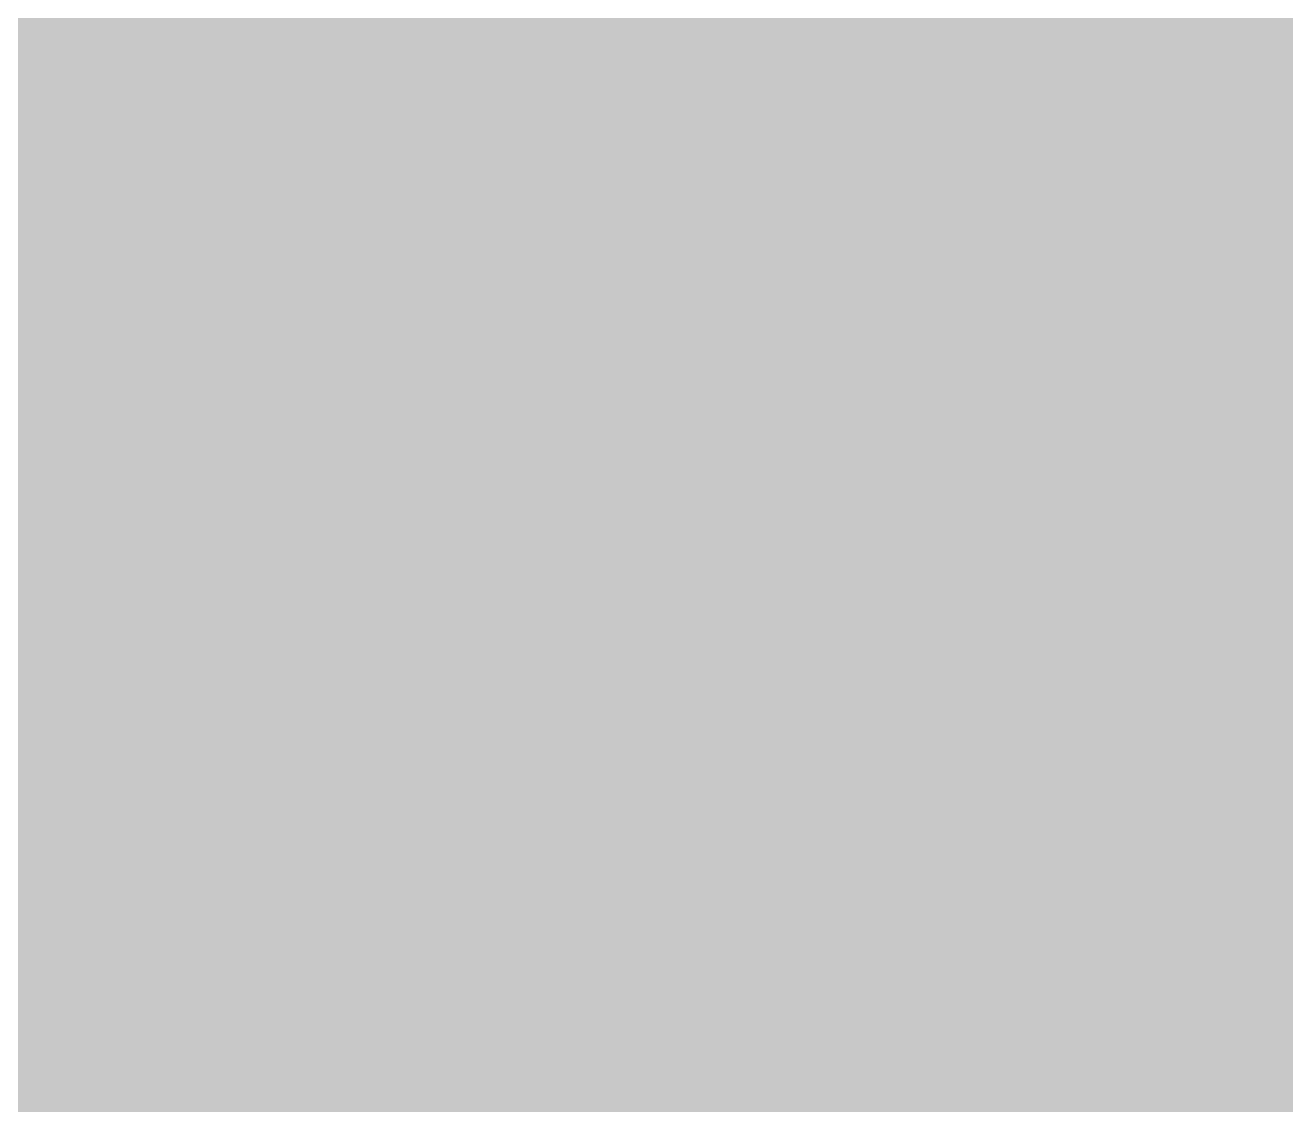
# Model space of a CAD drawing. Extents: x 0 to 756, y -25 to 420.
# Drawn here: x 328.141 to 329.189, y 312.306 to 313.204 of the extents above; entities that cross this region are included whole.
import ezdxf

# ---------------------------------------------------------------- set-up
doc = ezdxf.new("R2010")
doc.units = 0
doc.layers.get('0').update_dxf_attribs({"lineweight": 25})
doc.layers.add('0-Shading', color=7, linetype='Continuous', lineweight=25)

# ---------------------------------------------------------------- blocks, each defined once
blk = doc.blocks.new('Shading-A0T78ONBOY', base_point=(329.6628, 313.8124))
at = {"layer": '0-Shading', "color": 7, "true_color": 0xffffff}
for points in [[(324.6015, 310.8053), (329.6548, 310.8053), (324.6194, 313.7929)], [(328.7218, 311.3734), (324.6048, 311.3734), (324.6194, 313.7929)], [(329.6548, 310.8053), (329.6627, 313.7929), (324.6194, 313.7929)], [(328.7218, 311.3734), (328.7281, 313.7929), (324.6194, 313.7929)], [(328.7113, 309.3907), (324.5794, 309.3907), (328.7227, 313.7329)], [(324.5794, 309.3907), (328.7227, 313.7329), (324.5794, 313.7329)], [(328.2948, 312.3268), (329.6678, 313.7329), (327.3166, 313.7329)], [(328.5133, 312.0126), (327.4978, 312.0126), (327.3166, 313.7329)], [(329.6641, 312.3268), (328.2948, 312.3268), (329.6678, 313.7329)], [(328.7213, 313.1862), (351.8175, 313.1862), (328.7224, 313.5904)], [(351.8175, 313.1862), (328.7224, 313.5904), (352.499, 313.5904)], [(328.7265, 313.1649), (352.7994, 313.1649), (328.7275, 313.5575)], [(352.7994, 313.1649), (328.7275, 313.5575), (352.7994, 313.5575)], [(328.7204, 312.8578), (351.2636, 312.8578), (328.7213, 313.1862)], [(351.2636, 312.8578), (328.7213, 313.1862), (351.8175, 313.1862)], [(328.7257, 312.8456), (352.7994, 312.8456), (328.7265, 313.1649)], [(352.7994, 312.8456), (328.7265, 313.1649), (352.7994, 313.1649)], [(328.7197, 312.5648), (350.7696, 312.5648), (328.7204, 312.8578)], [(350.7696, 312.5648), (328.7204, 312.8578), (351.2636, 312.8578)], [(328.7249, 312.5608), (352.7994, 312.5608), (328.7257, 312.8456)], [(352.7994, 312.5608), (328.7257, 312.8456), (352.7994, 312.8456)], [(328.7189, 312.2811), (350.2913, 312.2811), (328.7197, 312.5648)], [(350.2913, 312.2811), (328.7197, 312.5648), (350.7696, 312.5648)], [(328.7242, 312.2851), (352.7994, 312.2851), (328.7249, 312.5608)], [(352.7994, 312.2851), (328.7249, 312.5608), (352.7994, 312.5608)], [(329.2194, 310.9977), (329.6641, 312.3268), (328.2948, 312.3268)]]:
    blk.add_solid(points, dxfattribs=at)

msp = doc.modelspace()

# ---------------------------------------------------------------- block references
msp.add_blockref('Shading-A0T78ONBOY', (329.6628, 313.8124))

doc.saveas('drawing.dxf')
